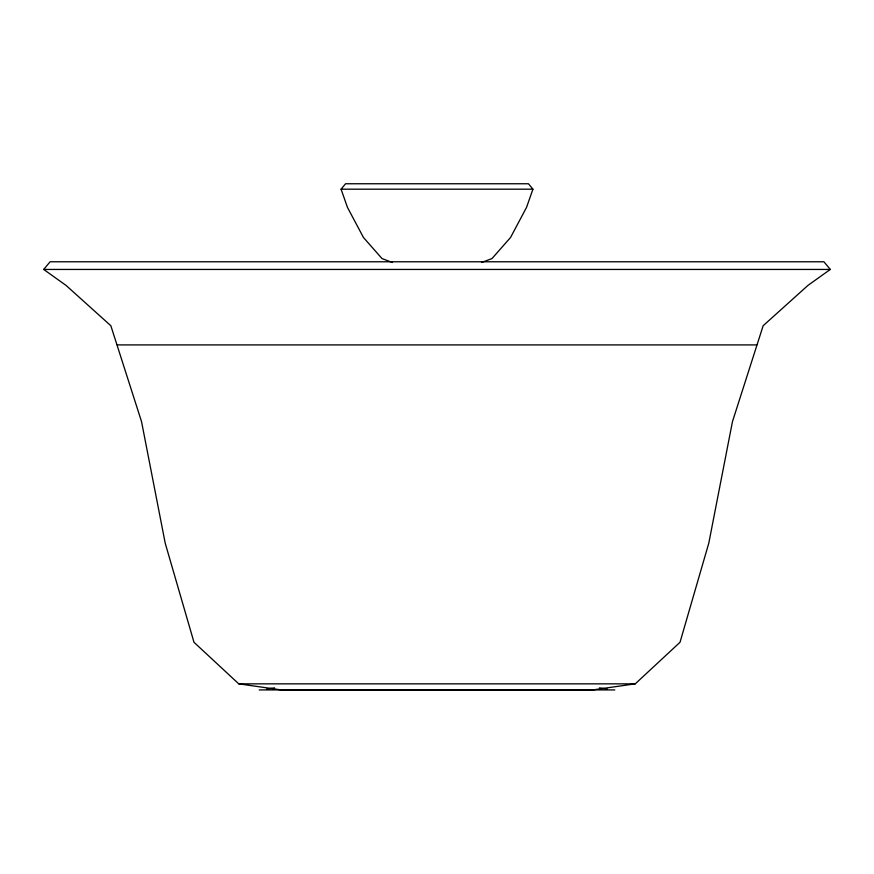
<?xml version="1.0" encoding="UTF-8"?>
<svg xmlns="http://www.w3.org/2000/svg" width="874" height="874" viewBox="0 0 874 874"><rect width="100%" height="100%" fill="white"/><g stroke="black" fill="none" stroke-linecap="round" stroke-linejoin="round"><path stroke-width="1.31" d="M392.47 262.495L382.004 258.573L363.453 237.477L347.47 207.411L341.079 189.188L345.547 183.758L528.453 183.758L532.922 189.188L526.53 207.411L510.547 237.477L491.996 258.573L481.53 262.495M43.7 269.443L50.091 261.774L823.909 261.774L830.3 269.443L807.915 285.437L763.155 325.729L732.456 421.65L708.792 543.158L680.016 642.281L635.245 683.85L238.755 683.85L193.984 642.281L165.208 543.158L141.544 421.65L110.845 325.729L66.085 285.437L43.7 269.443L830.3 269.443M266.887 688.963L274.567 687.849M635.19 683.85L590.442 690.241L283.515 690.241L238.81 683.85M341.079 189.188L532.922 189.188M117.247 344.913L756.753 344.913M259.217 689.925L614.783 689.925M599.433 687.849L607.113 688.963"/></g></svg>
